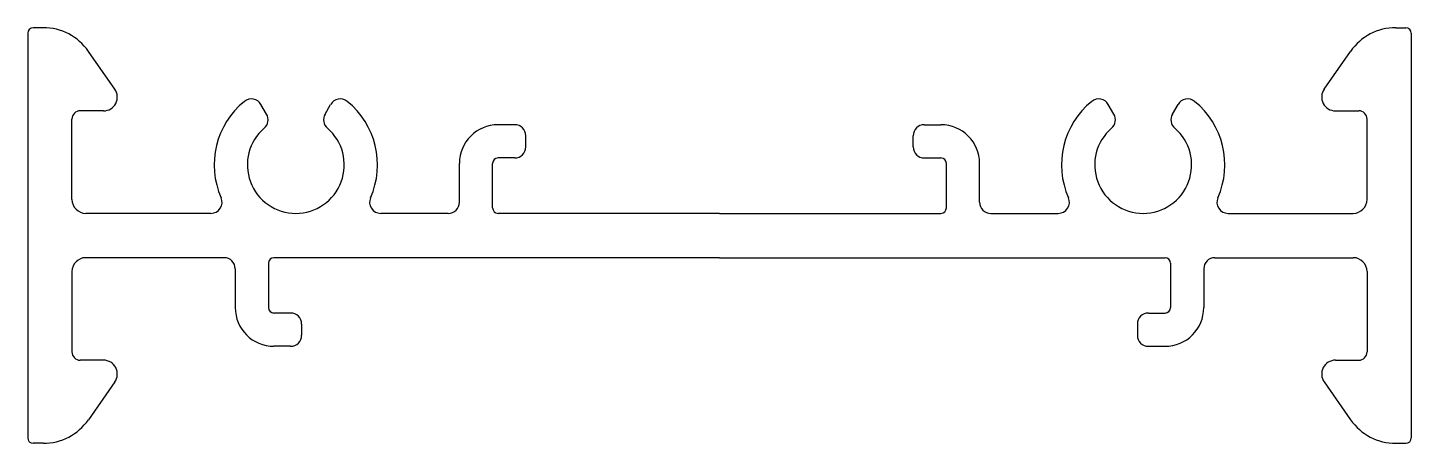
# Model space of a CAD drawing. Extents: x 646.8 to 696.8, y 1678.9 to 1693.9.
import ezdxf

# ---------------------------------------------------------------- set-up
doc = ezdxf.new("R2010")
doc.units = 0
doc.layers.get('0').update_dxf_attribs({"linetype": 'CONTINUOUS'})

msp = doc.modelspace()

# ---------------------------------------------------------------- linework, layer by layer
at = {"color": 0}
for p, q in [((646.796, 1693.666), (646.796, 1679.066)), ((647.355, 1693.866), (646.996, 1693.866)), ((696.237, 1693.866), (696.596, 1693.866)), ((696.796, 1693.666), (696.796, 1679.066)), ((649.946, 1691.653), (648.993, 1693.013)), ((693.646, 1691.653), (694.599, 1693.013)), ((655.43, 1690.746), (655.227, 1691.097)), ((657.542, 1690.746), (657.745, 1691.097)), ((686.05, 1690.746), (685.847, 1691.097)), ((688.162, 1690.746), (688.365, 1691.097)), ((648.396, 1687.666), (648.396, 1690.566)), ((649.536, 1690.866), (648.696, 1690.866)), ((694.056, 1690.866), (694.896, 1690.866)), ((695.196, 1687.666), (695.196, 1690.566)), ((664.396, 1690.366), (663.796, 1690.366)), ((679.196, 1690.366), (679.796, 1690.366)), ((664.796, 1689.566), (664.796, 1689.966)), ((678.796, 1689.566), (678.796, 1689.966)), ((664.396, 1689.166), (663.796, 1689.166)), ((679.196, 1689.166), (679.796, 1689.166)), ((662.396, 1687.566), (662.396, 1688.966)), ((663.596, 1687.366), (663.596, 1688.966)), ((679.996, 1687.366), (679.996, 1688.966)), ((681.196, 1687.566), (681.196, 1688.966)), ((653.42, 1687.166), (648.896, 1687.166)), ((661.996, 1687.166), (659.552, 1687.166)), ((671.796, 1687.166), (663.796, 1687.166)), ((671.796, 1687.166), (679.796, 1687.166)), ((681.596, 1687.166), (684.04, 1687.166)), ((690.172, 1687.166), (694.696, 1687.166)), ((653.896, 1685.566), (648.896, 1685.566)), ((671.796, 1685.566), (655.696, 1685.566)), ((671.796, 1685.566), (687.896, 1685.566)), ((689.696, 1685.566), (694.696, 1685.566)), ((648.396, 1685.066), (648.396, 1682.166)), ((654.296, 1685.166), (654.296, 1683.766)), ((655.496, 1685.366), (655.496, 1683.766)), ((688.096, 1685.366), (688.096, 1683.766)), ((689.296, 1685.166), (689.296, 1683.766)), ((695.196, 1685.066), (695.196, 1682.166)), ((656.296, 1683.566), (655.696, 1683.566)), ((687.296, 1683.566), (687.896, 1683.566)), ((656.696, 1683.166), (656.696, 1682.766)), ((686.896, 1683.166), (686.896, 1682.766)), ((656.296, 1682.366), (655.696, 1682.366)), ((687.296, 1682.366), (687.896, 1682.366)), ((649.536, 1681.866), (648.696, 1681.866)), ((694.056, 1681.866), (694.896, 1681.866)), ((649.946, 1681.079), (648.993, 1679.719)), ((693.646, 1681.079), (694.599, 1679.719)), ((647.355, 1678.866), (646.996, 1678.866)), ((696.237, 1678.866), (696.596, 1678.866))]:
    msp.add_line(p, q, dxfattribs=at)
for centre, radius, start, end in [((646.996, 1693.666), 0.2, 90, 180), ((647.355, 1691.866), 2, 35, 90), ((696.237, 1691.866), 2, 90, 145), ((696.596, 1693.666), 0.2, 0, 90), ((649.536, 1691.366), 0.5, 270, 35), ((694.056, 1691.366), 0.5, 145, 270), ((656.486, 1688.916), 2.95, 129.0248, 203.7649), ((654.881, 1690.897), 0.4, 30, 129.0248), ((658.092, 1690.897), 0.4, 50.9752, 150), ((656.486, 1688.916), 2.95, 336.2351, 50.9752), ((687.106, 1688.916), 2.95, 129.0248, 203.7649), ((685.5, 1690.897), 0.4, 30, 129.0248), ((688.712, 1690.897), 0.4, 50.9752, 150), ((687.106, 1688.916), 2.95, 336.2351, 50.9752), ((648.696, 1690.566), 0.3, 90, 180), ((655.084, 1690.546), 0.4, 310.7222, 30), ((657.889, 1690.546), 0.4, 150, 229.2778), ((685.703, 1690.546), 0.4, 310.7222, 30), ((688.509, 1690.546), 0.4, 150, 229.2778), ((694.896, 1690.566), 0.3, 0, 90), ((656.486, 1688.916), 1.75, 130.7222, 49.2778), ((663.796, 1688.966), 1.4, 90, 180), ((664.396, 1689.966), 0.4, 0, 90), ((679.196, 1689.966), 0.4, 90, 180), ((679.796, 1688.966), 1.4, 0, 90), ((687.106, 1688.916), 1.75, 130.7222, 49.2778), ((664.396, 1689.566), 0.4, 270, 0), ((679.196, 1689.566), 0.4, 180, 270), ((663.796, 1688.966), 0.2, 90, 180), ((679.796, 1688.966), 0.2, 0, 90), ((648.896, 1687.666), 0.5, 180, 270), ((653.42, 1687.566), 0.4, 270, 23.7649), ((659.552, 1687.566), 0.4, 156.2351, 270), ((661.996, 1687.566), 0.4, 270, 0), ((681.596, 1687.566), 0.4, 180, 270), ((684.04, 1687.566), 0.4, 270, 23.7649), ((690.172, 1687.566), 0.4, 156.2351, 270), ((694.696, 1687.666), 0.5, 270, 0), ((663.796, 1687.366), 0.2, 180, 270), ((679.796, 1687.366), 0.2, 270, 0), ((648.896, 1685.066), 0.5, 90, 180), ((653.896, 1685.166), 0.4, 0, 90), ((655.696, 1685.366), 0.2, 90, 180), ((687.896, 1685.366), 0.2, 0, 90), ((689.696, 1685.166), 0.4, 90, 180), ((694.696, 1685.066), 0.5, 0, 90), ((655.696, 1683.766), 1.4, 180, 270), ((655.696, 1683.766), 0.2, 180, 270), ((656.296, 1683.166), 0.4, 0, 90), ((687.296, 1683.166), 0.4, 90, 180), ((687.896, 1683.766), 0.2, 270, 0), ((687.896, 1683.766), 1.4, 270, 0), ((656.296, 1682.766), 0.4, 270, 0), ((687.296, 1682.766), 0.4, 180, 270), ((648.696, 1682.166), 0.3, 180, 270), ((694.896, 1682.166), 0.3, 270, 0), ((649.536, 1681.366), 0.5, 325, 90), ((694.056, 1681.366), 0.5, 90, 215), ((647.355, 1680.866), 2, 270, 325), ((696.237, 1680.866), 2, 215, 270), ((646.996, 1679.066), 0.2, 180, 270), ((696.596, 1679.066), 0.2, 270, 0)]:
    msp.add_arc(centre, radius, start, end, dxfattribs=at)

doc.saveas('drawing.dxf')
